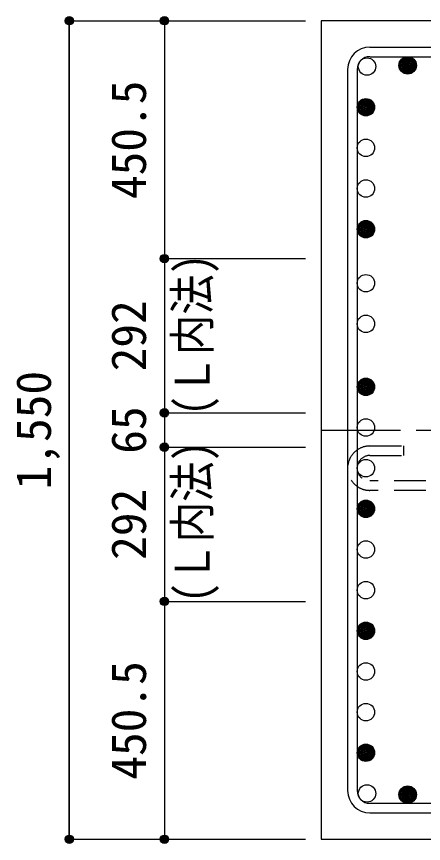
# Model space of a CAD drawing. Units: millimetres at full size, sheet at 1:30. Extents: x -5973 to 5954, y -4195 to 4201.
# Drawn here: x -800 to -29, y 1673 to 3239 of the extents above; entities that cross this region are included whole.
import ezdxf
from ezdxf.enums import TextEntityAlignment as Align

# ---------------------------------------------------------------- set-up
doc = ezdxf.new("R2010")
doc.units = ezdxf.units.MM
doc.header["$LTSCALE"] = 30
doc.header["$PDMODE"] = 32
doc.header["$PDSIZE"] = 15
doc.linetypes.add('CHAIN1', pattern=[8, 5, -1, 1, -1])
doc.linetypes.add('DASHED2', pattern=[3, 2, -1])
for name, color, linetype in [('0-1_躯体線', 2, 'Continuous'), ('0-3_立上り筋', 4, 'Continuous'), ('0-4_フープ筋', 7, 'Continuous'), ('0-7_文字', 4, 'Continuous'), ('0-C', 7, 'DASHED2'), ('0-D_寸法', 4, 'Continuous')]:
    doc.layers.add(name, color=color, linetype=linetype)
doc.styles.add('ＭＳ ゴシック', font='')
doc.styles.get('ＭＳ ゴシック').set_extended_font_data('MS Gothic')

msp = doc.modelspace()

# ---------------------------------------------------------------- linework, layer by layer
at = {"layer": '0-1_躯体線'}
for p, q in [((-222.56, 3231.03), (-222.56, 1681.03)), ((1727.44, 3231.03), (-222.56, 3231.03)), ((-222.56, 1681.03), (237.44, 1681.03)), ((-222.56, 1681.03), (237.44, 1681.03))]:
    msp.add_line(p, q, dxfattribs=at)
at = {"layer": '0-3_立上り筋', "color": 3}
for centre in [(-135.87, 3144.33), (-58.87, 3146.53), (-138.06, 3067.33), (-138.06, 2990.33), (-138.06, 2913.33), (-138.06, 2836.33), (-138.06, 2734.03), (-138.06, 2657.03), (-138.06, 2537.73), (-138.06, 2460.73), (-138.06, 2383.73), (-138.06, 2306.73), (-138.06, 2229.73), (-138.06, 2152.73), (-138.06, 2075.73), (-138.06, 1998.73), (-138.06, 1921.73), (-138.06, 1844.73), (-135.87, 1767.73), (-58.87, 1765.53)]:
    msp.add_circle(centre, 16.5, dxfattribs=at)
at = {"layer": '0-3_立上り筋'}
for centre, radius in [((-58.87, 3146.53), 14.85), ((-58.87, 3146.53), 13.2), ((-58.87, 3146.53), 11.55), ((-58.87, 3146.53), 9.9), ((-58.87, 3146.53), 8.25), ((-58.87, 3146.53), 6.6), ((-58.87, 3146.53), 4.95), ((-58.87, 3146.53), 3.3), ((-58.87, 3146.53), 1.65), ((-138.06, 3067.33), 14.85), ((-138.06, 3067.33), 13.2), ((-138.06, 3067.33), 11.55), ((-138.06, 3067.33), 9.9), ((-138.06, 3067.33), 8.25), ((-138.06, 3067.33), 6.6), ((-138.06, 3067.33), 4.95), ((-138.06, 3067.33), 3.3), ((-138.06, 3067.33), 1.65), ((-138.06, 2836.33), 14.85), ((-138.06, 2836.33), 13.2), ((-138.06, 2836.33), 11.55), ((-138.06, 2836.33), 9.9), ((-138.06, 2836.33), 8.25), ((-138.06, 2836.33), 6.6), ((-138.06, 2836.33), 4.95), ((-138.06, 2836.33), 3.3), ((-138.06, 2836.33), 1.65), ((-138.06, 2537.73), 14.85), ((-138.06, 2537.73), 13.2), ((-138.06, 2537.73), 11.55), ((-138.06, 2537.73), 9.9), ((-138.06, 2537.73), 8.25), ((-138.06, 2537.73), 6.6), ((-138.06, 2537.73), 4.95), ((-138.06, 2537.73), 3.3), ((-138.06, 2537.73), 1.65), ((-138.06, 2306.73), 14.85), ((-138.06, 2306.73), 13.2), ((-138.06, 2306.73), 11.55), ((-138.06, 2306.73), 9.9), ((-138.06, 2306.73), 8.25), ((-138.06, 2306.73), 6.6), ((-138.06, 2306.73), 4.95), ((-138.06, 2306.73), 3.3), ((-138.06, 2306.73), 1.65), ((-138.06, 2075.73), 14.85), ((-138.06, 2075.73), 13.2), ((-138.06, 2075.73), 11.55), ((-138.06, 2075.73), 9.9), ((-138.06, 2075.73), 8.25), ((-138.06, 2075.73), 6.6), ((-138.06, 2075.73), 4.95), ((-138.06, 2075.73), 3.3), ((-138.06, 2075.73), 1.65), ((-138.06, 1844.73), 14.85), ((-138.06, 1844.73), 13.2), ((-138.06, 1844.73), 11.55), ((-138.06, 1844.73), 9.9), ((-138.06, 1844.73), 8.25), ((-138.06, 1844.73), 6.6), ((-138.06, 1844.73), 4.95), ((-138.06, 1844.73), 3.3), ((-138.06, 1844.73), 1.65), ((-58.87, 1765.53), 14.85), ((-58.87, 1765.53), 13.2), ((-58.87, 1765.53), 11.55), ((-58.87, 1765.53), 9.9), ((-58.87, 1765.53), 8.25), ((-58.87, 1765.53), 6.6), ((-58.87, 1765.53), 4.95), ((-58.87, 1765.53), 3.3), ((-58.87, 1765.53), 1.65)]:
    msp.add_circle(centre, radius, dxfattribs=at)
at = {"layer": '0-4_フープ筋'}
for p, q in [((-130.56, 3181.03), (1235.44, 3181.03)), ((-130.56, 3163.03), (1235.44, 3163.03)), ((-172.56, 3139.03), (-172.56, 1773.03)), ((-154.56, 3139.03), (-154.56, 1773.03)), ((-130.56, 1749.03), (1235.44, 1749.03)), ((-130.56, 1731.03), (1235.44, 1731.03))]:
    msp.add_line(p, q, dxfattribs=at)
for centre, radius, start, end in [((-130.56, 3139.03), 42, 90, 180), ((-130.56, 3139.03), 24, 90, 180), ((-130.56, 1773.03), 42, 180, 270), ((-130.56, 1773.03), 24, 180, 270)]:
    msp.add_arc(centre, radius, start, end, dxfattribs=at)
at = {"layer": '0-C'}
for p, q in [((-130.56, 2425.73), (-66.56, 2425.73)), ((-66.56, 2425.73), (-66.56, 2407.73)), ((-130.56, 2407.73), (-66.56, 2407.73)), ((1235.44, 2359.73), (-130.56, 2359.73)), ((1235.44, 2341.73), (-130.56, 2341.73))]:
    msp.add_line(p, q, dxfattribs=at)
for radius in [42, 24]:
    msp.add_arc((-130.56, 2383.73), radius, 90, 270, dxfattribs=at)
at = {"layer": '0-D_寸法'}
for p, q in [((-699.6, 3231.03), (-519.6, 3231.03)), ((-699.6, 3231.03), (-519.6, 3231.03)), ((-699.6, 3231.03), (-699.6, 1681.03)), ((-699.6, 1681.03), (-699.6, 3231.03)), ((-519.6, 3231.03), (-519.6, 2780.53)), ((-519.6, 3231.03), (-252.56, 3231.03)), ((-519.6, 2780.53), (-252.56, 2780.53)), ((-519.6, 2780.53), (-519.6, 2488.53)), ((-519.6, 2488.53), (-252.56, 2488.53)), ((-519.6, 2488.53), (-519.6, 2423.53)), ((-519.6, 2423.53), (-252.56, 2423.53)), ((-519.6, 2423.53), (-519.6, 2131.53)), ((-519.6, 2131.53), (-252.56, 2131.53)), ((-519.6, 2131.53), (-519.6, 1681.03)), ((-699.6, 1681.03), (-519.6, 1681.03)), ((-519.6, 1681.03), (-252.56, 1681.03)), ((-519.6, 1681.03), (-252.56, 1681.03))]:
    msp.add_line(p, q, dxfattribs=at)
at = {"layer": '0-D_寸法', "linetype": 'CHAIN1'}
msp.add_line((-222.56, 2456.03), (1327.44, 2456.03), dxfattribs=at)
at = {"layer": '0-D_寸法'}
for centre, radius in [((-699.6, 3231.03), 8), ((-699.6, 3231.03), 7.2), ((-699.6, 3231.03), 6.4), ((-699.6, 3231.03), 5.6), ((-699.6, 3231.03), 4.8), ((-699.6, 3231.03), 4), ((-699.6, 3231.03), 3.2), ((-699.6, 3231.03), 2.4), ((-699.6, 3231.03), 1.6), ((-699.6, 3231.03), 0.8), ((-519.6, 3231.03), 8), ((-519.6, 3231.03), 7.2), ((-519.6, 3231.03), 6.4), ((-519.6, 3231.03), 5.6), ((-519.6, 3231.03), 4.8), ((-519.6, 3231.03), 4), ((-519.6, 3231.03), 3.2), ((-519.6, 3231.03), 2.4), ((-519.6, 3231.03), 1.6), ((-519.6, 3231.03), 0.8), ((-519.6, 2780.53), 8), ((-519.6, 2780.53), 7.2), ((-519.6, 2780.53), 6.4), ((-519.6, 2780.53), 5.6), ((-519.6, 2780.53), 4.8), ((-519.6, 2780.53), 4), ((-519.6, 2780.53), 3.2), ((-519.6, 2780.53), 2.4), ((-519.6, 2780.53), 1.6), ((-519.6, 2780.53), 0.8), ((-519.6, 2488.53), 8), ((-519.6, 2488.53), 7.2), ((-519.6, 2488.53), 6.4), ((-519.6, 2488.53), 5.6), ((-519.6, 2488.53), 4.8), ((-519.6, 2488.53), 4), ((-519.6, 2488.53), 3.2), ((-519.6, 2488.53), 2.4), ((-519.6, 2488.53), 1.6), ((-519.6, 2488.53), 0.8), ((-519.6, 2423.53), 8), ((-519.6, 2423.53), 7.2), ((-519.6, 2423.53), 6.4), ((-519.6, 2423.53), 5.6), ((-519.6, 2423.53), 4.8), ((-519.6, 2423.53), 4), ((-519.6, 2423.53), 3.2), ((-519.6, 2423.53), 2.4), ((-519.6, 2423.53), 1.6), ((-519.6, 2423.53), 0.8), ((-519.6, 2131.53), 8), ((-519.6, 2131.53), 7.2), ((-519.6, 2131.53), 6.4), ((-519.6, 2131.53), 5.6), ((-519.6, 2131.53), 4.8), ((-519.6, 2131.53), 4), ((-519.6, 2131.53), 3.2), ((-519.6, 2131.53), 2.4), ((-519.6, 2131.53), 1.6), ((-519.6, 2131.53), 0.8), ((-699.6, 1681.03), 8), ((-699.6, 1681.03), 7.2), ((-699.6, 1681.03), 6.4), ((-699.6, 1681.03), 5.6), ((-699.6, 1681.03), 4.8), ((-699.6, 1681.03), 4), ((-699.6, 1681.03), 3.2), ((-699.6, 1681.03), 2.4), ((-699.6, 1681.03), 1.6), ((-699.6, 1681.03), 0.8), ((-519.6, 1681.03), 8), ((-519.6, 1681.03), 7.2), ((-519.6, 1681.03), 6.4), ((-519.6, 1681.03), 5.6), ((-519.6, 1681.03), 4.8), ((-519.6, 1681.03), 4), ((-519.6, 1681.03), 3.2), ((-519.6, 1681.03), 2.4), ((-519.6, 1681.03), 1.6), ((-519.6, 1681.03), 0.8)]:
    msp.add_circle(centre, radius, dxfattribs=at)
at = {"layer": '0-D_寸法', "color": 7}
for p in [(-699.6, 3231.03), (-519.6, 3231.03), (-519.6, 2780.53), (-519.6, 2488.53), (-519.6, 2423.53), (-519.6, 2131.53), (-699.6, 1681.03), (-519.6, 1681.03)]:
    msp.add_point(p, dxfattribs=at)

# ---------------------------------------------------------------- texts
at = {"layer": '0-7_文字', "style": 'ＭＳ ゴシック', "width": 0.85}
for p in [(-413.94, 2483.27), (-413.94, 2128.79)]:
    msp.add_text('(Ｌ内法)', height=65.98, rotation=90, dxfattribs=at).set_placement(p, align=Align.BOTTOM_LEFT)
at = {"layer": '0-D_寸法', "style": 'ＭＳ ゴシック'}
for s, p in [('450.5', (-534.6, 2893.28)), ('292', (-534.6, 2567.03)), ('1,550', (-714.6, 2343.53)), ('65', (-534.6, 2411.03)), ('292', (-534.6, 2210.03)), ('450.5', (-534.6, 1793.78))]:
    msp.add_text(s, height=65.98, rotation=90, dxfattribs=at).set_placement(p, align=Align.BOTTOM_LEFT)

doc.saveas('drawing.dxf')
